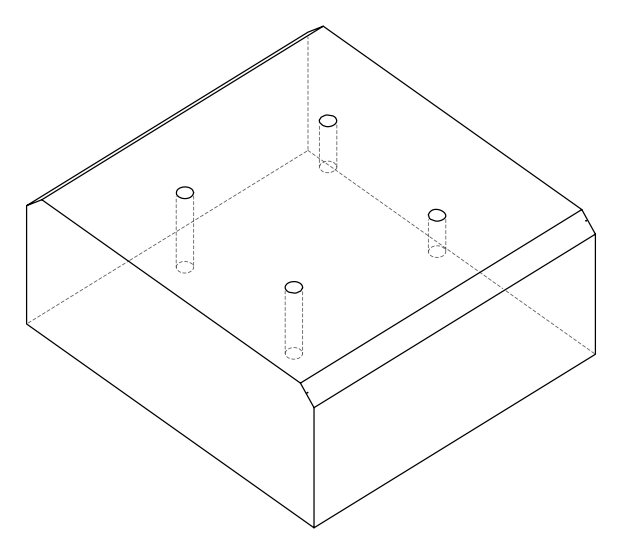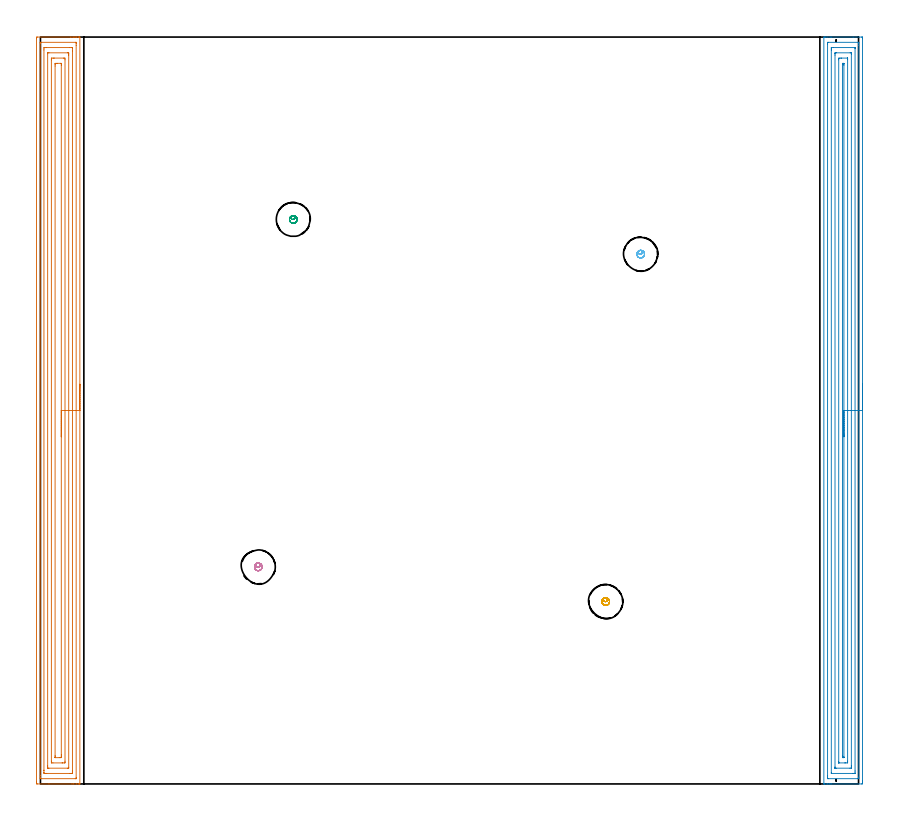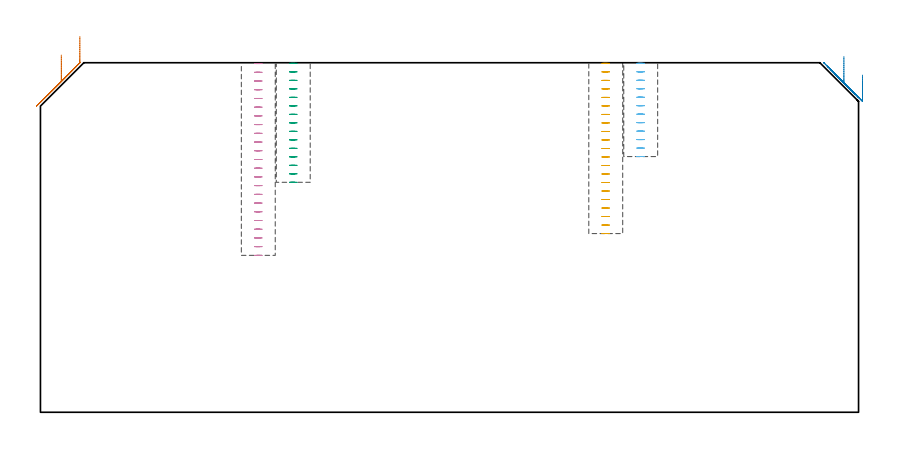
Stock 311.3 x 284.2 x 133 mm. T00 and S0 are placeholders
(PLAN: 6 operations, 1 tool changes, 31.8 min)
(1 AREA_MILL | FG_CHAMFER_SURFACE | UGT0205_001 | 13.97 min | 38689 mm3)
(2 AREA_MILL_1 | FG_CHAMFER_SURFACE_1 | UGT0205_001 | 13.85 min | 30703 mm3)
(3 MILL_BLIND_HOLE_FROM_SOLID_MATERIAL | STEP1POCKET | NXT0201_010 | Spiral | 0.84 min | 5949 mm3)
(4 MILL_BLIND_HOLE_FROM_SOLID_MATERIAL_1 | STEP1POCKET_1 | NXT0201_010 | Spiral | 1.31 min | 9572 mm3)
(5 MILL_BLIND_HOLE_FROM_SOLID_MATERIAL_2 | STEP1POCKET_2 | NXT0201_010 | Spiral | 1.18 min | 8490 mm3)
(6 MILL_BLIND_HOLE_FROM_SOLID_MATERIAL_3 | STEP1POCKET_3 | NXT0201_010 | Spiral | 0.67 min | 4667 mm3)
(TOOL UGT0205_001 | Chamfer Mill 20 x 3 x 45 deg. | D20 FL50 Z2)
(TOOL NXT0201_010 | ENDMILL 10mm [2P460-1000-NA 1630] | D10 FL30 Z6)
(OP 1 AREA_MILL)
G17 G21 G94 G90
T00 M6
G54
G17 G0 G90 X15. Y152.1 S1061 M3
G43 Z143. H0
G94 G1 Y152.062 Z142.128 F250.
Y151.948 Z141.263
Y151.759 Z140.412
Y151.497 Z139.58
Y151.163 Z138.774
Y150.76 Z138.
Y150.292 Z137.264
Y149.76 Z136.572
Y149.171 Z135.929
Y148.528 Z135.339
Y147.836 Z134.808
Y147.1 Z134.34
Y146.326 Z133.937
Y145.52 Z133.603
Y144.688 Z133.341
Y143.837 Z133.152
Y142.972 Z133.038
Y142.1 Z133.
Y0.162
X14.998 Y0.01 Z132.988
X14.867 Y0.002 Z132.859
X14.731 Y0. Z132.73
X14.392 Z132.391
X13.755 Z131.749
X12.561 Z130.557
X12.004 Z129.997
X3.248 Z121.245
X-1.13 Z116.867
X-1.493 Y0.01 Z116.505
X-1.497 Y0.235 Z116.501
X-1.5 Y0.609 Z116.5
Y0.986
Y283.591
X-1.497 Y283.965 Z116.501
X-1.493 Y284.19 Z116.505
X-1.13 Y284.2 Z116.867
X11.406 Z129.401
X12.004 Z129.997
X12.561 Z130.557
X12.879 Z130.875
X13.436 Z131.432
X13.755 Z131.749
X14.392 Z132.391
X14.731 Z132.73
X14.867 Y284.198 Z132.859
X14.997 Y284.19 Z132.988
X15. Y284.037 Z133.
Y142.1
X13.586 Z131.586
X13.585 Y2.394 Z131.585
X13.584 Y2.034 Z131.584
X13.582 Y2.013 Z131.582
X13.58 Y2.01 Z131.58
X13.566 Y2.006 Z131.566
X13.498 Y2.002 Z131.498
X13.395 Y2. Z131.395
X13.266 Z131.266
X0.131 Y2.001 Z118.131
X-0.027 Y2.004 Z117.973
X-0.056 Y2.007 Z117.944
X-0.079 Y2.012 Z117.921
X-0.08 Y2.048 Z117.92
X-0.084 Y2.22 Z117.916
X-0.085 Y2.394 Z117.915
X-0.086 Y3.114 Z117.914
Y281.806
X-0.084 Y282.166 Z117.916
X-0.082 Y282.187 Z117.918
X-0.08 Y282.19 Z117.92
X-0.066 Y282.194 Z117.934
X0.002 Y282.198 Z118.002
X0.105 Y282.2 Z118.105
X0.234 Z118.234
X13.369 Y282.199 Z131.369
X13.527 Y282.196 Z131.527
X13.556 Y282.193 Z131.556
X13.579 Y282.188 Z131.579
X13.58 Y282.152 Z131.58
X13.584 Y281.98 Z131.584
X13.585 Y281.806 Z131.585
X13.586 Y281.086 Z131.586
Y142.1
X12.171 Z130.171
Y4.902
X12.166 Y4.179 Z130.166
X12.164 Y4.016 Z130.164
X12.004 Y4.01 Z130.004
X11.303 Y4.001 Z129.303
X2.372 Y4. Z120.372
X1.67 Y4.003 Z119.67
X1.496 Y4.009 Z119.496
X1.335 Y4.018 Z119.335
X1.332 Y4.179 Z119.332
X1.33 Y4.349 Z119.33
X1.329 Y5.072 Z119.329
X1.328 Y5.243 Z119.328
X1.329 Y279.298 Z119.329
X1.334 Y280.021 Z119.334
X1.336 Y280.184 Z119.336
X1.496 Y280.19 Z119.496
X2.197 Y280.199 Z120.197
X11.128 Y280.2 Z129.128
X11.83 Y280.197 Z129.83
X12.004 Y280.191 Z130.004
X12.165 Y280.182 Z130.165
X12.168 Y280.021 Z130.168
X12.17 Y279.851 Z130.17
X12.171 Y279.128 Z130.171
Y278.957
Y142.1
X10.757 Z128.757
Y6.343
X10.754 Y6.171 Z128.754
X10.75 Y6.036 Z128.75
X10.746 Y6.009 Z128.746
X10.725 Y6.006 Z128.725
X10.673 Y6.003 Z128.673
X10.252 Y6. Z128.252
X3.213 Z121.213
X2.832 Y6.01 Z120.832
X2.749 Y6.016 Z120.749
X2.746 Y6.073 Z120.746
X2.744 Y6.133 Z120.744
X2.743 Y6.479 Z120.743
Y6.858
Y277.857
X2.746 Y278.029 Z120.746
X2.75 Y278.164 Z120.75
X2.754 Y278.191 Z120.754
X2.775 Y278.194 Z120.775
X2.827 Y278.197 Z120.827
X3.248 Y278.2 Z121.248
X10.287 Z128.287
X10.668 Y278.19 Z128.668
X10.751 Y278.184 Z128.751
X10.754 Y278.127 Z128.754
X10.756 Y278.067 Z128.756
X10.757 Y277.721 Z128.757
Y277.342
Y142.1
X9.343 Z127.343
Y8.643
X9.338 Y8.214 Z127.338
X9.335 Y8.01 Z127.335
X9.128 Y8.003 Z127.128
X8.501 Y8.001 Z126.501
X8.256 Y8. Z126.256
X4.753 Y8.001 Z122.753
X4.273 Y8.01 Z122.273
X4.164 Y8.017 Z122.164
X4.157 Y8.643 Z122.157
Y275.557
X4.162 Y275.986 Z122.162
X4.165 Y276.19 Z122.165
X4.372 Y276.197 Z122.372
X4.999 Y276.199 Z122.999
X5.244 Y276.2 Z123.244
X8.747 Y276.199 Z126.747
X9.227 Y276.19 Z127.227
X9.336 Y276.183 Z127.336
X9.343 Y275.557 Z127.343
Y142.1
X7.929 Z125.929
Y11.012
X7.927 Y10.428 Z125.927
X7.925 Y10.123 Z125.925
X7.922 Y10.025 Z125.922
X7.835 Y10.01 Z125.835
X7.626 Y10.006 Z125.626
X7.169 Y10.001 Z125.169
X5.734 Z123.734
X5.622 Y10.005 Z123.622
X5.588 Y10.009 Z123.588
X5.578 Y10.013 Z123.578
X5.576 Y10.032 Z123.576
X5.574 Y10.119 Z123.574
X5.572 Y10.428 Z123.572
X5.571 Y10.738 Z123.571
Y273.188
X5.573 Y273.772 Z123.573
X5.575 Y274.077 Z123.575
X5.578 Y274.175 Z123.578
X5.665 Y274.19 Z123.665
X5.874 Y274.194 Z123.874
X6.331 Y274.199 Z124.331
X7.766 Z125.766
X7.877 Y274.195 Z125.877
X7.911 Y274.191 Z125.911
X7.922 Y274.187 Z125.922
X7.924 Y274.168 Z125.924
X7.926 Y274.081 Z125.926
X7.928 Y273.772 Z125.928
X7.929 Y273.463 Z125.929
Y142.1
Y141.228 Z125.967
Y140.364 Z126.081
Y139.512 Z126.27
Y138.68 Z126.532
Y137.874 Z126.866
Y137.1 Z127.269
Y136.364 Z127.737
Y135.672 Z128.268
Y135.029 Z128.858
Y134.44 Z129.501
Y133.909 Z130.193
Y133.44 Z130.929
Y133.037 Z131.703
Y132.703 Z132.509
Y132.441 Z133.341
Y132.252 Z134.192
Y132.138 Z135.057
Y132.1 Z135.929
G0 Z143.
M5
M2
(OP 2 AREA_MILL_1)
G17 G21 G94 G90
T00 M6
G54
G17 G0 G90 X312.8 Y152.1 S1061 M3
G43 Z143. H0
Z128.3
G94 G1 Y152.062 Z127.428 F250.
Y151.948 Z126.564
Y151.759 Z125.712
Y151.497 Z124.88
Y151.163 Z124.074
Y150.76 Z123.3
Y150.292 Z122.564
Y149.76 Z121.872
Y149.171 Z121.229
Y148.528 Z120.64
Y147.836 Z120.108
Y147.1 Z119.64
Y146.326 Z119.237
Y145.52 Z118.903
Y144.688 Z118.641
Y143.836 Z118.452
Y142.972 Z118.338
Y142.1 Z118.3
Y1.14
X312.799 Y0.609 Z118.301
X312.796 Y0.251 Z118.302
X312.793 Y0.01 Z118.304
X312.446 Y0. Z118.651
X301.078 Z130.016
X300.521 Z130.576
X300.203 Z130.893
X299.647 Z131.449
X299.329 Z131.766
X298.358 Z132.742
X298.229 Z132.864
X298.159 Z132.932
X298.103 Y0.01 Z132.988
X298.1 Y0.162 Z133.
Y284.038
X298.102 Y284.19 Z132.988
X298.226 Y284.197 Z132.866
X298.358 Y284.2 Z132.742
X298.692 Z132.407
X299.329 Z131.766
X300.521 Z130.575
X301.078 Z130.016
X309.246 Z121.851
X312.446 Z118.651
X312.728 Y284.196 Z118.369
X312.792 Y284.19 Z118.305
X312.799 Y284.124 Z118.299
X312.8 Y283.591 Z118.3
Y142.1
X311.386 Z119.714
X311.385 Y2.584 Z119.715
X311.384 Y2.394 Z119.716
X311.379 Y2.044 Z119.721
X311.377 Y2.01 Z119.723
X311.315 Y2.006 Z119.785
X311.212 Y2.002 Z119.888
X311.083 Y2. Z120.017
X299.714 Y2.001 Z131.386
X299.566 Y2.006 Z131.534
X299.539 Y2.01 Z131.561
X299.521 Y2.017 Z131.579
X299.52 Y2.049 Z131.58
X299.516 Y2.203 Z131.584
X299.515 Y2.394 Z131.585
X299.514 Y3.097 Z131.586
X299.515 Y281.616 Z131.585
X299.516 Y281.806 Z131.584
X299.521 Y282.156 Z131.579
X299.523 Y282.19 Z131.577
X299.586 Y282.194 Z131.514
X299.688 Y282.198 Z131.412
X299.817 Y282.2 Z131.283
X311.186 Y282.199 Z119.914
X311.334 Y282.194 Z119.766
X311.361 Y282.19 Z119.739
X311.379 Y282.183 Z119.721
X311.38 Y282.151 Z119.72
X311.384 Y281.997 Z119.716
X311.385 Y281.806 Z119.715
X311.386 Y281.103 Z119.714
Y142.1
X309.972 Z121.128
X309.971 Y4.92 Z121.129
X309.969 Y4.179 Z121.131
X309.967 Y4.032 Z121.133
X309.965 Y4.014 Z121.135
X309.953 Y4.01 Z121.147
X309.91 Y4.005 Z121.19
X309.822 Y4.002 Z121.278
X309.124 Y4. Z121.976
X301.019 Y4.001 Z130.081
X300.972 Y4.004 Z130.128
X300.943 Y4.01 Z130.157
X300.935 Y4.014 Z130.165
X300.934 Y4.028 Z130.166
X300.93 Y4.179 Z130.17
X300.929 Y4.331 Z130.171
Y279.28
X300.931 Y280.021 Z130.169
X300.933 Y280.168 Z130.167
X300.935 Y280.186 Z130.165
X300.947 Y280.19 Z130.153
X300.99 Y280.195 Z130.11
X301.078 Y280.198 Z130.022
X301.776 Y280.2 Z129.324
X309.881 Y280.199 Z121.219
X309.928 Y280.196 Z121.172
X309.957 Y280.19 Z121.143
X309.965 Y280.186 Z121.135
X309.966 Y280.172 Z121.134
X309.97 Y280.021 Z121.13
X309.971 Y279.869 Z121.129
X309.972 Y142.1 Z121.128
X308.557 Z122.543
Y6.858
X308.556 Y6.365 Z122.544
X308.554 Y6.199 Z122.546
X308.55 Y6.069 Z122.55
X308.54 Y6.01 Z122.56
X308.039 Y6. Z123.061
X302.792 Z128.308
X302.413 Y6.004 Z128.687
X302.366 Y6.007 Z128.734
X302.349 Y6.011 Z128.751
X302.347 Y6.024 Z128.753
X302.344 Y6.08 Z128.756
X302.343 Y6.133 Z128.757
Y6.459
Y277.342
X302.344 Y277.835 Z128.756
X302.346 Y278.001 Z128.754
X302.35 Y278.131 Z128.75
X302.36 Y278.19 Z128.74
X302.861 Y278.2 Z128.239
X308.108 Z122.992
X308.487 Y278.196 Z122.613
X308.534 Y278.193 Z122.566
X308.551 Y278.189 Z122.549
X308.553 Y278.176 Z122.547
X308.556 Y278.12 Z122.544
X308.557 Y278.067 Z122.543
Y277.741
Y142.1
X307.143 Z123.957
Y8.643
X307.139 Y8.225 Z123.961
X307.136 Y8.026 Z123.964
X306.945 Y8.009 Z124.155
X306.325 Y8.002 Z124.775
X306.08 Y8. Z125.02
X303.859 Y8.001 Z127.241
X303.811 Y8.002 Z127.289
X303.777 Y8.007 Z127.323
X303.764 Y8.011 Z127.336
X303.762 Y8.027 Z127.338
X303.759 Y8.212 Z127.341
X303.757 Y8.586 Z127.343
Y275.557
X303.761 Y275.975 Z127.339
X303.764 Y276.174 Z127.336
X303.955 Y276.191 Z127.145
X304.576 Y276.198 Z126.524
X304.82 Y276.2 Z126.28
X307.041 Y276.199 Z124.059
X307.089 Y276.198 Z124.011
X307.123 Y276.193 Z123.977
X307.136 Y276.189 Z123.964
X307.138 Y276.173 Z123.962
X307.141 Y275.988 Z123.959
X307.143 Y275.614 Z123.957
Y142.1
X305.729 Z125.371
X305.728 Y10.428 Z125.372
X305.727 Y10.145 Z125.373
X305.724 Y10.049 Z125.376
X305.722 Y10.02 Z125.378
X305.71 Y10.01 Z125.39
X305.66 Y10.007 Z125.44
X305.45 Y10.004 Z125.65
X305.31 Y10.005 Z125.79
X305.2 Y10.01 Z125.9
X305.178 Y10.02 Z125.922
X305.175 Y10.063 Z125.925
X305.173 Y10.144 Z125.927
X305.172 Y10.428 Z125.928
X305.171 Y10.713 Z125.929
X305.172 Y273.772 Z125.928
X305.173 Y274.055 Z125.927
X305.176 Y274.151 Z125.924
X305.178 Y274.18 Z125.922
X305.19 Y274.19 Z125.91
X305.24 Y274.193 Z125.86
X305.45 Y274.196 Z125.65
X305.59 Y274.195 Z125.51
X305.7 Y274.19 Z125.4
X305.722 Y274.18 Z125.378
X305.725 Y274.137 Z125.375
X305.727 Y274.056 Z125.373
X305.728 Y273.772 Z125.372
X305.729 Y273.487 Z125.371
Y142.1
Y141.228 Z125.409
Y140.364 Z125.523
Y139.512 Z125.712
Y138.68 Z125.974
Y137.874 Z126.308
Y137.1 Z126.711
Y136.364 Z127.18
Y135.672 Z127.711
Y135.029 Z128.3
Y134.44 Z128.943
Y133.908 Z129.635
Y133.44 Z130.371
Y133.037 Z131.145
Y132.703 Z131.951
Y132.441 Z132.783
Y132.252 Z133.635
Y132.138 Z134.5
Y132.1 Z135.371
G0 Z143.
M5
M2
(OP 3 MILL_BLIND_HOLE_FROM_SOLID_MATERIAL)
G17 G21 G94 G90
T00 M6
G54
G17 G0 G90 X96.2 Y214.8 S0 M3
G43 Z143. H1
Z132.767
G94 G3 X96.833 Y215.617 R0.654 F250.
X95.839 Y216.204 R0.817
X94.796 Y214.439 R1.45
X95.839 Y216.204 R-1.45
X95.317 Y215.322 R0.725
X96.2 Y214.8 R0.725
G0 Z129.533
G3 X96.833 Y215.617 R0.654
X95.839 Y216.204 R0.817
X94.796 Y214.439 R1.45
X95.839 Y216.204 R-1.45
X95.317 Y215.322 R0.725
X96.2 Y214.8 R0.725
G0 Z126.3
G3 X96.833 Y215.617 R0.654
X95.839 Y216.204 R0.817
X94.796 Y214.439 R1.45
X95.839 Y216.204 R-1.45
X95.317 Y215.322 R0.725
X96.2 Y214.8 R0.725
G0 Z123.067
G3 X96.833 Y215.617 R0.654
X95.839 Y216.204 R0.817
X94.796 Y214.439 R1.45
X95.839 Y216.204 R-1.45
X95.317 Y215.322 R0.725
X96.2 Y214.8 R0.725
G0 Z119.833
G3 X96.833 Y215.617 R0.654
X95.839 Y216.204 R0.817
X94.796 Y214.439 R1.45
X95.839 Y216.204 R-1.45
X95.317 Y215.322 R0.725
X96.2 Y214.8 R0.725
G0 Z116.6
G3 X96.833 Y215.617 R0.654
X95.839 Y216.204 R0.817
X94.796 Y214.439 R1.45
X95.839 Y216.204 R-1.45
X95.317 Y215.322 R0.725
X96.2 Y214.8 R0.725
G0 Z113.367
G3 X96.833 Y215.617 R0.654
X95.839 Y216.204 R0.817
X94.796 Y214.439 R1.45
X95.839 Y216.204 R-1.45
X95.317 Y215.322 R0.725
X96.2 Y214.8 R0.725
G0 Z110.133
G3 X96.833 Y215.617 R0.654
X95.839 Y216.204 R0.817
X94.796 Y214.439 R1.45
X95.839 Y216.204 R-1.45
X95.317 Y215.322 R0.725
X96.2 Y214.8 R0.725
G0 Z106.9
G3 X96.833 Y215.617 R0.654
X95.839 Y216.204 R0.817
X94.796 Y214.439 R1.45
X95.839 Y216.204 R-1.45
X95.317 Y215.322 R0.725
X96.2 Y214.8 R0.725
G0 Z103.667
G3 X96.833 Y215.617 R0.654
X95.839 Y216.204 R0.817
X94.796 Y214.439 R1.45
X95.839 Y216.204 R-1.45
X95.317 Y215.322 R0.725
X96.2 Y214.8 R0.725
G0 Z100.433
G3 X96.833 Y215.617 R0.654
X95.839 Y216.204 R0.817
X94.796 Y214.439 R1.45
X95.839 Y216.204 R-1.45
X95.317 Y215.322 R0.725
X96.2 Y214.8 R0.725
G0 Z97.2
G3 X96.833 Y215.617 R0.654
X95.839 Y216.204 R0.817
X94.796 Y214.439 R1.45
X95.839 Y216.204 R-1.45
X95.317 Y215.322 R0.725
X96.2 Y214.8 R0.725
G0 Z93.967
G3 X96.833 Y215.617 R0.654
X95.839 Y216.204 R0.817
X94.796 Y214.439 R1.45
X95.839 Y216.204 R-1.45
X95.317 Y215.322 R0.725
X96.2 Y214.8 R0.725
G0 Z90.733
G3 X96.833 Y215.617 R0.654
X95.839 Y216.204 R0.817
X94.796 Y214.439 R1.45
X95.839 Y216.204 R-1.45
X95.317 Y215.322 R0.725
X96.2 Y214.8 R0.725
G0 Z87.5
G3 X96.833 Y215.617 R0.654
X95.839 Y216.204 R0.817
X94.796 Y214.439 R1.45
X95.839 Y216.204 R-1.45
X95.317 Y215.322 R0.725
X96.2 Y214.8 R0.725
G0 Z143.
M5
M2
(OP 4 MILL_BLIND_HOLE_FROM_SOLID_MATERIAL_1)
G17 G21 G94 G90
T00 M6
G54
G17 G0 G90 X82.9 Y82.6 S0 M3
G43 Z143. H1
Z132.683
G94 G3 X83.533 Y83.417 R0.654 F250.
X82.539 Y84.004 R0.817
X81.496 Y82.239 R1.45
X82.539 Y84.004 R-1.45
X82.017 Y83.122 R0.725
X82.9 Y82.6 R0.725
G0 Z129.365
G3 X83.533 Y83.417 R0.654
X82.539 Y84.004 R0.817
X81.496 Y82.239 R1.45
X82.539 Y84.004 R-1.45
X82.017 Y83.122 R0.725
X82.9 Y82.6 R0.725
G0 Z126.048
G3 X83.533 Y83.417 R0.654
X82.539 Y84.004 R0.817
X81.496 Y82.239 R1.45
X82.539 Y84.004 R-1.45
X82.017 Y83.122 R0.725
X82.9 Y82.6 R0.725
G0 Z122.73
G3 X83.533 Y83.417 R0.654
X82.539 Y84.004 R0.817
X81.496 Y82.239 R1.45
X82.539 Y84.004 R-1.45
X82.017 Y83.122 R0.725
X82.9 Y82.6 R0.725
G0 Z119.413
G3 X83.533 Y83.417 R0.654
X82.539 Y84.004 R0.817
X81.496 Y82.239 R1.45
X82.539 Y84.004 R-1.45
X82.017 Y83.122 R0.725
X82.9 Y82.6 R0.725
G0 Z116.096
G3 X83.533 Y83.417 R0.654
X82.539 Y84.004 R0.817
X81.496 Y82.239 R1.45
X82.539 Y84.004 R-1.45
X82.017 Y83.122 R0.725
X82.9 Y82.6 R0.725
G0 Z112.778
G3 X83.533 Y83.417 R0.654
X82.539 Y84.004 R0.817
X81.496 Y82.239 R1.45
X82.539 Y84.004 R-1.45
X82.017 Y83.122 R0.725
X82.9 Y82.6 R0.725
G0 Z109.461
G3 X83.533 Y83.417 R0.654
X82.539 Y84.004 R0.817
X81.496 Y82.239 R1.45
X82.539 Y84.004 R-1.45
X82.017 Y83.122 R0.725
X82.9 Y82.6 R0.725
G0 Z106.143
G3 X83.533 Y83.417 R0.654
X82.539 Y84.004 R0.817
X81.496 Y82.239 R1.45
X82.539 Y84.004 R-1.45
X82.017 Y83.122 R0.725
X82.9 Y82.6 R0.725
G0 Z102.826
G3 X83.533 Y83.417 R0.654
X82.539 Y84.004 R0.817
X81.496 Y82.239 R1.45
X82.539 Y84.004 R-1.45
X82.017 Y83.122 R0.725
X82.9 Y82.6 R0.725
G0 Z99.509
G3 X83.533 Y83.417 R0.654
X82.539 Y84.004 R0.817
X81.496 Y82.239 R1.45
X82.539 Y84.004 R-1.45
X82.017 Y83.122 R0.725
X82.9 Y82.6 R0.725
G0 Z96.191
G3 X83.533 Y83.417 R0.654
X82.539 Y84.004 R0.817
X81.496 Y82.239 R1.45
X82.539 Y84.004 R-1.45
X82.017 Y83.122 R0.725
X82.9 Y82.6 R0.725
G0 Z92.874
G3 X83.533 Y83.417 R0.654
X82.539 Y84.004 R0.817
X81.496 Y82.239 R1.45
X82.539 Y84.004 R-1.45
X82.017 Y83.122 R0.725
X82.9 Y82.6 R0.725
G0 Z89.557
G3 X83.533 Y83.417 R0.654
X82.539 Y84.004 R0.817
X81.496 Y82.239 R1.45
X82.539 Y84.004 R-1.45
X82.017 Y83.122 R0.725
X82.9 Y82.6 R0.725
G0 Z86.239
G3 X83.533 Y83.417 R0.654
X82.539 Y84.004 R0.817
X81.496 Y82.239 R1.45
X82.539 Y84.004 R-1.45
X82.017 Y83.122 R0.725
X82.9 Y82.6 R0.725
G0 Z82.922
G3 X83.533 Y83.417 R0.654
X82.539 Y84.004 R0.817
X81.496 Y82.239 R1.45
X82.539 Y84.004 R-1.45
X82.017 Y83.122 R0.725
X82.9 Y82.6 R0.725
G0 Z79.604
G3 X83.533 Y83.417 R0.654
X82.539 Y84.004 R0.817
X81.496 Y82.239 R1.45
X82.539 Y84.004 R-1.45
X82.017 Y83.122 R0.725
X82.9 Y82.6 R0.725
G0 Z76.287
G3 X83.533 Y83.417 R0.654
X82.539 Y84.004 R0.817
X81.496 Y82.239 R1.45
X82.539 Y84.004 R-1.45
X82.017 Y83.122 R0.725
X82.9 Y82.6 R0.725
G0 Z72.97
G3 X83.533 Y83.417 R0.654
X82.539 Y84.004 R0.817
X81.496 Y82.239 R1.45
X82.539 Y84.004 R-1.45
X82.017 Y83.122 R0.725
X82.9 Y82.6 R0.725
G0 Z69.652
G3 X83.533 Y83.417 R0.654
X82.539 Y84.004 R0.817
X81.496 Y82.239 R1.45
X82.539 Y84.004 R-1.45
X82.017 Y83.122 R0.725
X82.9 Y82.6 R0.725
G0 Z66.335
G3 X83.533 Y83.417 R0.654
X82.539 Y84.004 R0.817
X81.496 Y82.239 R1.45
X82.539 Y84.004 R-1.45
X82.017 Y83.122 R0.725
X82.9 Y82.6 R0.725
G0 Z63.017
G3 X83.533 Y83.417 R0.654
X82.539 Y84.004 R0.817
X81.496 Y82.239 R1.45
X82.539 Y84.004 R-1.45
X82.017 Y83.122 R0.725
X82.9 Y82.6 R0.725
G0 Z143.
Z59.7
G3 X83.533 Y83.417 R0.654
X82.539 Y84.004 R0.817
X81.496 Y82.239 R1.45
X82.539 Y84.004 R-1.45
X82.017 Y83.122 R0.725
X82.9 Y82.6 R0.725
G0 Z143.
M5
M2
(OP 5 MILL_BLIND_HOLE_FROM_SOLID_MATERIAL_2)
G17 G21 G94 G90
T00 M6
G54
G17 G0 G90 X215.1 Y69.4 S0 M3
G43 Z143. H1
Z132.762
G94 G3 X215.733 Y70.217 R0.654 F250.
X214.739 Y70.804 R0.817
X213.696 Y69.039 R1.45
X214.739 Y70.804 R-1.45
X214.217 Y69.922 R0.725
X215.1 Y69.4 R0.725
G0 Z129.524
G3 X215.733 Y70.217 R0.654
X214.739 Y70.804 R0.817
X213.696 Y69.039 R1.45
X214.739 Y70.804 R-1.45
X214.217 Y69.922 R0.725
X215.1 Y69.4 R0.725
G0 Z126.286
G3 X215.733 Y70.217 R0.654
X214.739 Y70.804 R0.817
X213.696 Y69.039 R1.45
X214.739 Y70.804 R-1.45
X214.217 Y69.922 R0.725
X215.1 Y69.4 R0.725
G0 Z123.048
G3 X215.733 Y70.217 R0.654
X214.739 Y70.804 R0.817
X213.696 Y69.039 R1.45
X214.739 Y70.804 R-1.45
X214.217 Y69.922 R0.725
X215.1 Y69.4 R0.725
G0 Z119.81
G3 X215.733 Y70.217 R0.654
X214.739 Y70.804 R0.817
X213.696 Y69.039 R1.45
X214.739 Y70.804 R-1.45
X214.217 Y69.922 R0.725
X215.1 Y69.4 R0.725
G0 Z116.571
G3 X215.733 Y70.217 R0.654
X214.739 Y70.804 R0.817
X213.696 Y69.039 R1.45
X214.739 Y70.804 R-1.45
X214.217 Y69.922 R0.725
X215.1 Y69.4 R0.725
G0 Z113.333
G3 X215.733 Y70.217 R0.654
X214.739 Y70.804 R0.817
X213.696 Y69.039 R1.45
X214.739 Y70.804 R-1.45
X214.217 Y69.922 R0.725
X215.1 Y69.4 R0.725
G0 Z110.095
G3 X215.733 Y70.217 R0.654
X214.739 Y70.804 R0.817
X213.696 Y69.039 R1.45
X214.739 Y70.804 R-1.45
X214.217 Y69.922 R0.725
X215.1 Y69.4 R0.725
G0 Z106.857
G3 X215.733 Y70.217 R0.654
X214.739 Y70.804 R0.817
X213.696 Y69.039 R1.45
X214.739 Y70.804 R-1.45
X214.217 Y69.922 R0.725
X215.1 Y69.4 R0.725
G0 Z103.619
G3 X215.733 Y70.217 R0.654
X214.739 Y70.804 R0.817
X213.696 Y69.039 R1.45
X214.739 Y70.804 R-1.45
X214.217 Y69.922 R0.725
X215.1 Y69.4 R0.725
G0 Z100.381
G3 X215.733 Y70.217 R0.654
X214.739 Y70.804 R0.817
X213.696 Y69.039 R1.45
X214.739 Y70.804 R-1.45
X214.217 Y69.922 R0.725
X215.1 Y69.4 R0.725
G0 Z97.143
G3 X215.733 Y70.217 R0.654
X214.739 Y70.804 R0.817
X213.696 Y69.039 R1.45
X214.739 Y70.804 R-1.45
X214.217 Y69.922 R0.725
X215.1 Y69.4 R0.725
G0 Z93.905
G3 X215.733 Y70.217 R0.654
X214.739 Y70.804 R0.817
X213.696 Y69.039 R1.45
X214.739 Y70.804 R-1.45
X214.217 Y69.922 R0.725
X215.1 Y69.4 R0.725
G0 Z90.667
G3 X215.733 Y70.217 R0.654
X214.739 Y70.804 R0.817
X213.696 Y69.039 R1.45
X214.739 Y70.804 R-1.45
X214.217 Y69.922 R0.725
X215.1 Y69.4 R0.725
G0 Z87.429
G3 X215.733 Y70.217 R0.654
X214.739 Y70.804 R0.817
X213.696 Y69.039 R1.45
X214.739 Y70.804 R-1.45
X214.217 Y69.922 R0.725
X215.1 Y69.4 R0.725
G0 Z84.19
G3 X215.733 Y70.217 R0.654
X214.739 Y70.804 R0.817
X213.696 Y69.039 R1.45
X214.739 Y70.804 R-1.45
X214.217 Y69.922 R0.725
X215.1 Y69.4 R0.725
G0 Z80.952
G3 X215.733 Y70.217 R0.654
X214.739 Y70.804 R0.817
X213.696 Y69.039 R1.45
X214.739 Y70.804 R-1.45
X214.217 Y69.922 R0.725
X215.1 Y69.4 R0.725
G0 Z77.714
G3 X215.733 Y70.217 R0.654
X214.739 Y70.804 R0.817
X213.696 Y69.039 R1.45
X214.739 Y70.804 R-1.45
X214.217 Y69.922 R0.725
X215.1 Y69.4 R0.725
G0 Z74.476
G3 X215.733 Y70.217 R0.654
X214.739 Y70.804 R0.817
X213.696 Y69.039 R1.45
X214.739 Y70.804 R-1.45
X214.217 Y69.922 R0.725
X215.1 Y69.4 R0.725
G0 Z71.238
G3 X215.733 Y70.217 R0.654
X214.739 Y70.804 R0.817
X213.696 Y69.039 R1.45
X214.739 Y70.804 R-1.45
X214.217 Y69.922 R0.725
X215.1 Y69.4 R0.725
G0 Z68.
G3 X215.733 Y70.217 R0.654
X214.739 Y70.804 R0.817
X213.696 Y69.039 R1.45
X214.739 Y70.804 R-1.45
X214.217 Y69.922 R0.725
X215.1 Y69.4 R0.725
G0 Z143.
M5
M2
(OP 6 MILL_BLIND_HOLE_FROM_SOLID_MATERIAL_3)
G17 G21 G94 G90
T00 M6
G54
G17 G0 G90 X228.4 Y201.6 S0 M3
G43 Z143. H1
Z132.775
G94 G3 X229.033 Y202.417 R0.654 F250.
X228.039 Y203.004 R0.817
X226.996 Y201.239 R1.45
X228.039 Y203.004 R-1.45
X227.517 Y202.122 R0.725
X228.4 Y201.6 R0.725
G0 Z129.55
G3 X229.033 Y202.417 R0.654
X228.039 Y203.004 R0.817
X226.996 Y201.239 R1.45
X228.039 Y203.004 R-1.45
X227.517 Y202.122 R0.725
X228.4 Y201.6 R0.725
G0 Z126.325
G3 X229.033 Y202.417 R0.654
X228.039 Y203.004 R0.817
X226.996 Y201.239 R1.45
X228.039 Y203.004 R-1.45
X227.517 Y202.122 R0.725
X228.4 Y201.6 R0.725
G0 Z123.1
G3 X229.033 Y202.417 R0.654
X228.039 Y203.004 R0.817
X226.996 Y201.239 R1.45
X228.039 Y203.004 R-1.45
X227.517 Y202.122 R0.725
X228.4 Y201.6 R0.725
G0 Z119.875
G3 X229.033 Y202.417 R0.654
X228.039 Y203.004 R0.817
X226.996 Y201.239 R1.45
X228.039 Y203.004 R-1.45
X227.517 Y202.122 R0.725
X228.4 Y201.6 R0.725
G0 Z116.65
G3 X229.033 Y202.417 R0.654
X228.039 Y203.004 R0.817
X226.996 Y201.239 R1.45
X228.039 Y203.004 R-1.45
X227.517 Y202.122 R0.725
X228.4 Y201.6 R0.725
G0 Z113.425
G3 X229.033 Y202.417 R0.654
X228.039 Y203.004 R0.817
X226.996 Y201.239 R1.45
X228.039 Y203.004 R-1.45
X227.517 Y202.122 R0.725
X228.4 Y201.6 R0.725
G0 Z110.2
G3 X229.033 Y202.417 R0.654
X228.039 Y203.004 R0.817
X226.996 Y201.239 R1.45
X228.039 Y203.004 R-1.45
X227.517 Y202.122 R0.725
X228.4 Y201.6 R0.725
G0 Z106.975
G3 X229.033 Y202.417 R0.654
X228.039 Y203.004 R0.817
X226.996 Y201.239 R1.45
X228.039 Y203.004 R-1.45
X227.517 Y202.122 R0.725
X228.4 Y201.6 R0.725
G0 Z103.75
G3 X229.033 Y202.417 R0.654
X228.039 Y203.004 R0.817
X226.996 Y201.239 R1.45
X228.039 Y203.004 R-1.45
X227.517 Y202.122 R0.725
X228.4 Y201.6 R0.725
G0 Z100.525
G3 X229.033 Y202.417 R0.654
X228.039 Y203.004 R0.817
X226.996 Y201.239 R1.45
X228.039 Y203.004 R-1.45
X227.517 Y202.122 R0.725
X228.4 Y201.6 R0.725
G0 Z97.3
G3 X229.033 Y202.417 R0.654
X228.039 Y203.004 R0.817
X226.996 Y201.239 R1.45
X228.039 Y203.004 R-1.45
X227.517 Y202.122 R0.725
X228.4 Y201.6 R0.725
G0 Z143.
M5
M2
